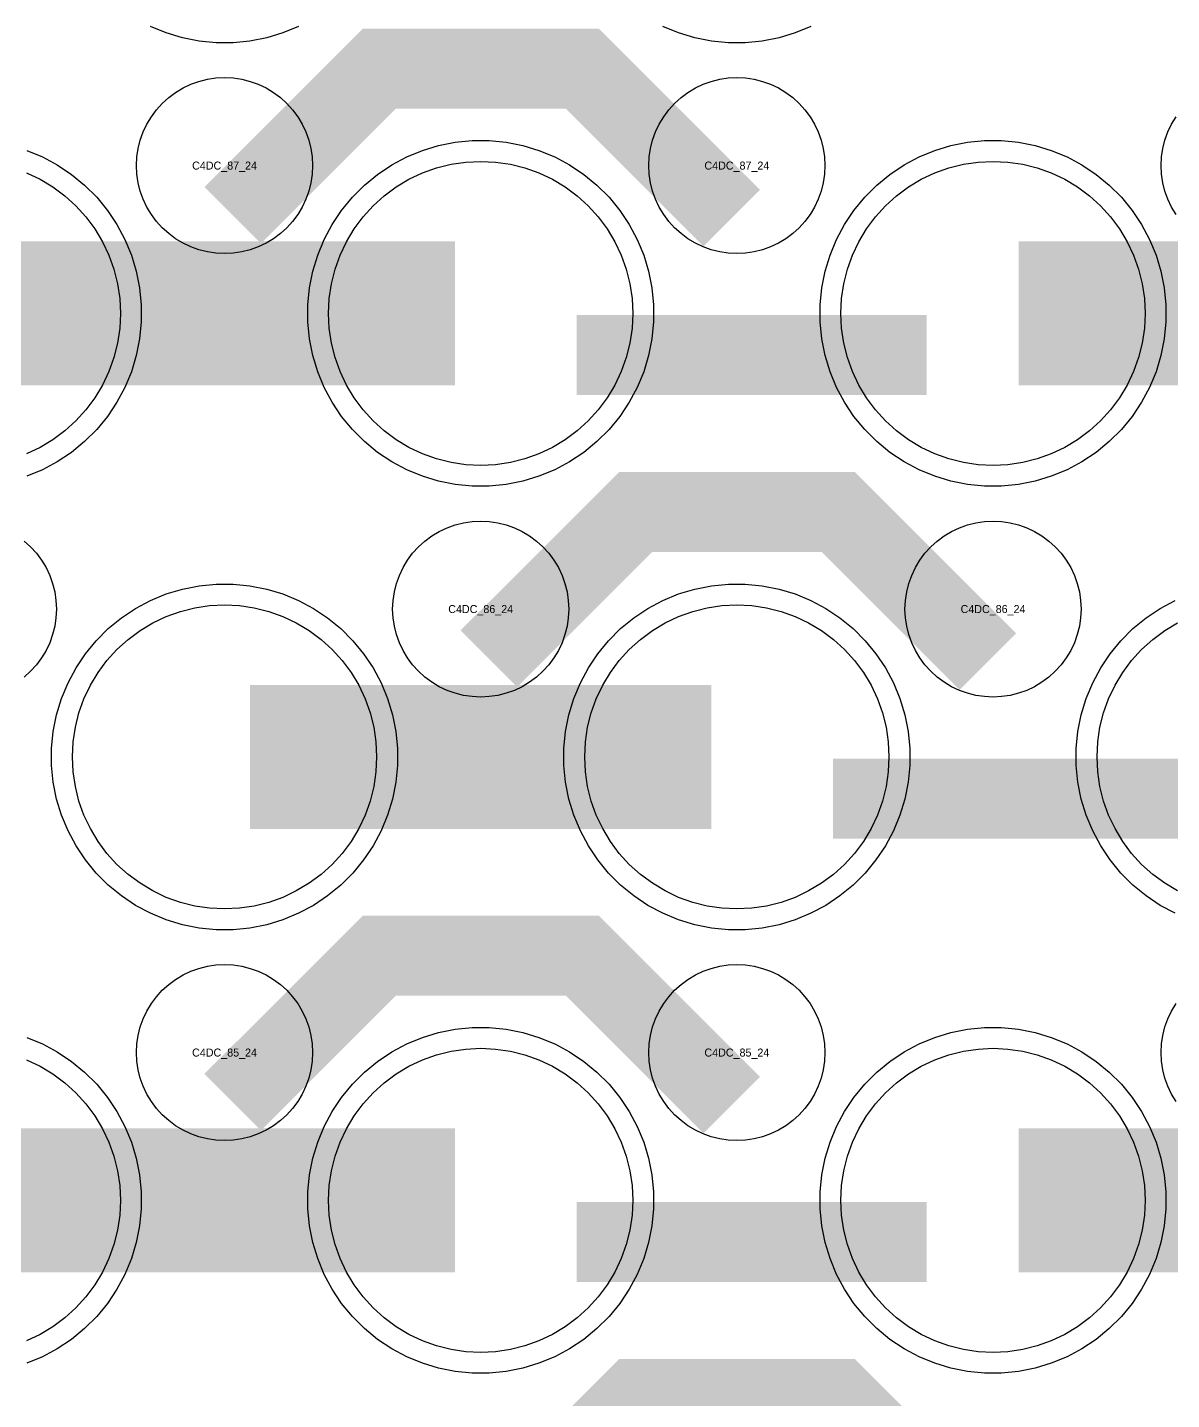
# Model space of a CAD drawing. Extents: x -11880 to 11880, y -14992 to 14992.
# Drawn here: x -4381.5 to -4024.2, y -3123.9 to -2695.1 of the extents above; entities that cross this region are included whole.
import ezdxf
from ezdxf.enums import TextEntityAlignment as Align

# ---------------------------------------------------------------- set-up
doc = ezdxf.new("R2010")
doc.units = 0
doc.header["$MEASUREMENT"] = 0
for name, color, linetype in [('GDS_775_DT_237', 138, 'CONTINUOUS'), ('RDL1_FS', 34, 'CONTINUOUS'), ('RDL_BS', 160, 'CONTINUOUS')]:
    doc.layers.add(name, color=color, linetype=linetype)

msp = doc.modelspace()

# ---------------------------------------------------------------- linework, layer by layer
at = {"layer": 'RDL1_FS', "color": 11, "true_color": 0xf27172}
for points in [[(-4240, -2831.999), (-4244.657, -2831.77), (-4249.268, -2831.086), (-4253.791, -2829.954), (-4258.181, -2828.382), (-4262.395, -2826.39), (-4266.395, -2823.992), (-4270.14, -2821.214), (-4273.594, -2818.084), (-4276.724, -2814.63), (-4279.502, -2810.885), (-4281.9, -2806.885), (-4283.892, -2802.671), (-4285.464, -2798.281), (-4286.596, -2793.758), (-4287.28, -2789.147), (-4287.509, -2784.49), (-4287.28, -2779.833), (-4286.596, -2775.222), (-4285.464, -2770.699), (-4283.892, -2766.309), (-4281.9, -2762.095), (-4279.502, -2758.095), (-4276.724, -2754.35), (-4273.594, -2750.896), (-4270.14, -2747.766), (-4266.395, -2744.988), (-4262.395, -2742.59), (-4258.181, -2740.598), (-4253.791, -2739.026), (-4249.268, -2737.894), (-4244.657, -2737.21), (-4240, -2736.981), (-4235.343, -2737.21), (-4230.732, -2737.894), (-4226.209, -2739.026), (-4221.819, -2740.598), (-4217.605, -2742.59), (-4213.605, -2744.988), (-4209.86, -2747.766), (-4206.406, -2750.896), (-4203.276, -2754.35), (-4200.498, -2758.095), (-4198.1, -2762.095), (-4196.108, -2766.309), (-4194.536, -2770.699), (-4193.404, -2775.222), (-4192.72, -2779.833), (-4192.491, -2784.49), (-4192.72, -2789.147), (-4193.404, -2793.758), (-4194.536, -2798.281), (-4196.108, -2802.671), (-4198.1, -2806.885), (-4200.498, -2810.885), (-4203.276, -2814.63), (-4206.406, -2818.084), (-4209.86, -2821.214), (-4213.605, -2823.992), (-4217.605, -2826.39), (-4221.819, -2828.382), (-4226.209, -2829.954), (-4230.732, -2831.086), (-4235.343, -2831.77)], [(-4080, -2831.999), (-4084.657, -2831.77), (-4089.268, -2831.086), (-4093.791, -2829.954), (-4098.181, -2828.382), (-4102.395, -2826.39), (-4106.395, -2823.992), (-4110.14, -2821.214), (-4113.594, -2818.084), (-4116.724, -2814.63), (-4119.502, -2810.885), (-4121.9, -2806.885), (-4123.892, -2802.671), (-4125.464, -2798.281), (-4126.596, -2793.758), (-4127.28, -2789.147), (-4127.509, -2784.49), (-4127.28, -2779.833), (-4126.596, -2775.222), (-4125.464, -2770.699), (-4123.892, -2766.309), (-4121.9, -2762.095), (-4119.502, -2758.095), (-4116.724, -2754.35), (-4113.594, -2750.896), (-4110.14, -2747.766), (-4106.395, -2744.988), (-4102.395, -2742.59), (-4098.181, -2740.598), (-4093.791, -2739.026), (-4089.268, -2737.894), (-4084.657, -2737.21), (-4080, -2736.981), (-4075.343, -2737.21), (-4070.732, -2737.894), (-4066.209, -2739.026), (-4061.819, -2740.598), (-4057.605, -2742.59), (-4053.605, -2744.988), (-4049.86, -2747.766), (-4046.406, -2750.896), (-4043.276, -2754.35), (-4040.498, -2758.095), (-4038.1, -2762.095), (-4036.108, -2766.309), (-4034.536, -2770.699), (-4033.404, -2775.222), (-4032.72, -2779.833), (-4032.491, -2784.49), (-4032.72, -2789.147), (-4033.404, -2793.758), (-4034.536, -2798.281), (-4036.108, -2802.671), (-4038.1, -2806.885), (-4040.498, -2810.885), (-4043.276, -2814.63), (-4046.406, -2818.084), (-4049.86, -2821.214), (-4053.605, -2823.992), (-4057.605, -2826.39), (-4061.819, -2828.382), (-4066.209, -2829.954), (-4070.732, -2831.086), (-4075.343, -2831.77)]]:
    msp.add_lwpolyline(points, close=True, dxfattribs=at)
msp.add_lwpolyline([(-4381.819, -2740.598), (-4377.605, -2742.59), (-4373.605, -2744.988), (-4369.86, -2747.766), (-4366.406, -2750.896), (-4363.276, -2754.35), (-4360.498, -2758.095), (-4358.1, -2762.095), (-4356.108, -2766.309), (-4354.536, -2770.699), (-4353.404, -2775.222), (-4352.72, -2779.833), (-4352.491, -2784.49), (-4352.72, -2789.147), (-4353.404, -2793.758), (-4354.536, -2798.281), (-4356.108, -2802.671), (-4358.1, -2806.885), (-4360.498, -2810.885), (-4363.276, -2814.63), (-4366.406, -2818.084), (-4369.86, -2821.214), (-4373.605, -2823.992), (-4377.605, -2826.39), (-4381.819, -2828.382)], dxfattribs=at)
for points in [[(-4391.998, -2784.49, 45, 45, 0), (-4319.998, -2784.49, 45, 45, 0)], [(-4319.998, -2784.49, 45, 45, 0), (-4247.998, -2784.49, 45, 45, 0)], [(-4071.998, -2784.49, 45, 45, 0), (-3999.998, -2784.49, 45, 45, 0)]]:
    msp.add_lwpolyline(points, format="xyseb", dxfattribs=at)
at = {"layer": 'RDL1_FS'}
for points in [[(-4320, -2970.564), (-4324.657, -2970.335), (-4329.268, -2969.651), (-4333.791, -2968.519), (-4338.181, -2966.947), (-4342.395, -2964.955), (-4346.395, -2962.557), (-4350.14, -2959.779), (-4353.594, -2956.649), (-4356.724, -2953.195), (-4359.502, -2949.45), (-4361.9, -2945.45), (-4363.892, -2941.236), (-4365.464, -2936.846), (-4366.596, -2932.323), (-4367.28, -2927.712), (-4367.509, -2923.055), (-4367.28, -2918.398), (-4366.596, -2913.787), (-4365.464, -2909.264), (-4363.892, -2904.874), (-4361.9, -2900.66), (-4359.502, -2896.66), (-4356.724, -2892.915), (-4353.594, -2889.461), (-4350.14, -2886.331), (-4346.395, -2883.553), (-4342.395, -2881.155), (-4338.181, -2879.163), (-4333.791, -2877.591), (-4329.268, -2876.459), (-4324.657, -2875.775), (-4320, -2875.546), (-4315.343, -2875.775), (-4310.732, -2876.459), (-4306.209, -2877.591), (-4301.819, -2879.163), (-4297.605, -2881.155), (-4293.605, -2883.553), (-4289.86, -2886.331), (-4286.406, -2889.461), (-4283.276, -2892.915), (-4280.498, -2896.66), (-4278.1, -2900.66), (-4276.108, -2904.874), (-4274.536, -2909.264), (-4273.404, -2913.787), (-4272.72, -2918.398), (-4272.491, -2923.055), (-4272.72, -2927.712), (-4273.404, -2932.323), (-4274.536, -2936.846), (-4276.108, -2941.236), (-4278.1, -2945.45), (-4280.498, -2949.45), (-4283.276, -2953.195), (-4286.406, -2956.649), (-4289.86, -2959.779), (-4293.605, -2962.557), (-4297.605, -2964.955), (-4301.819, -2966.947), (-4306.209, -2968.519), (-4310.732, -2969.651), (-4315.343, -2970.335)], [(-4160, -2970.564), (-4164.657, -2970.335), (-4169.268, -2969.651), (-4173.791, -2968.519), (-4178.181, -2966.947), (-4182.395, -2964.955), (-4186.395, -2962.557), (-4190.14, -2959.779), (-4193.594, -2956.649), (-4196.724, -2953.195), (-4199.502, -2949.45), (-4201.9, -2945.45), (-4203.892, -2941.236), (-4205.464, -2936.846), (-4206.596, -2932.323), (-4207.28, -2927.712), (-4207.509, -2923.055), (-4207.28, -2918.398), (-4206.596, -2913.787), (-4205.464, -2909.264), (-4203.892, -2904.874), (-4201.9, -2900.66), (-4199.502, -2896.66), (-4196.724, -2892.915), (-4193.594, -2889.461), (-4190.14, -2886.331), (-4186.395, -2883.553), (-4182.395, -2881.155), (-4178.181, -2879.163), (-4173.791, -2877.591), (-4169.268, -2876.459), (-4164.657, -2875.775), (-4160, -2875.546), (-4155.343, -2875.775), (-4150.732, -2876.459), (-4146.209, -2877.591), (-4141.819, -2879.163), (-4137.605, -2881.155), (-4133.605, -2883.553), (-4129.86, -2886.331), (-4126.406, -2889.461), (-4123.276, -2892.915), (-4120.498, -2896.66), (-4118.1, -2900.66), (-4116.108, -2904.874), (-4114.536, -2909.264), (-4113.404, -2913.787), (-4112.72, -2918.398), (-4112.491, -2923.055), (-4112.72, -2927.712), (-4113.404, -2932.323), (-4114.536, -2936.846), (-4116.108, -2941.236), (-4118.1, -2945.45), (-4120.498, -2949.45), (-4123.276, -2953.195), (-4126.406, -2956.649), (-4129.86, -2959.779), (-4133.605, -2962.557), (-4137.605, -2964.955), (-4141.819, -2966.947), (-4146.209, -2968.519), (-4150.732, -2969.651), (-4155.343, -2970.335)], [(-4240, -3109.129), (-4244.657, -3108.9), (-4249.268, -3108.216), (-4253.791, -3107.084), (-4258.181, -3105.512), (-4262.395, -3103.52), (-4266.395, -3101.122), (-4270.14, -3098.344), (-4273.594, -3095.214), (-4276.724, -3091.76), (-4279.502, -3088.015), (-4281.9, -3084.015), (-4283.892, -3079.801), (-4285.464, -3075.411), (-4286.596, -3070.888), (-4287.28, -3066.277), (-4287.509, -3061.62), (-4287.28, -3056.963), (-4286.596, -3052.352), (-4285.464, -3047.829), (-4283.892, -3043.439), (-4281.9, -3039.225), (-4279.502, -3035.225), (-4276.724, -3031.48), (-4273.594, -3028.026), (-4270.14, -3024.896), (-4266.395, -3022.118), (-4262.395, -3019.72), (-4258.181, -3017.728), (-4253.791, -3016.156), (-4249.268, -3015.024), (-4244.657, -3014.34), (-4240, -3014.111), (-4235.343, -3014.34), (-4230.732, -3015.024), (-4226.209, -3016.156), (-4221.819, -3017.728), (-4217.605, -3019.72), (-4213.605, -3022.118), (-4209.86, -3024.896), (-4206.406, -3028.026), (-4203.276, -3031.48), (-4200.498, -3035.225), (-4198.1, -3039.225), (-4196.108, -3043.439), (-4194.536, -3047.829), (-4193.404, -3052.352), (-4192.72, -3056.963), (-4192.491, -3061.62), (-4192.72, -3066.277), (-4193.404, -3070.888), (-4194.536, -3075.411), (-4196.108, -3079.801), (-4198.1, -3084.015), (-4200.498, -3088.015), (-4203.276, -3091.76), (-4206.406, -3095.214), (-4209.86, -3098.344), (-4213.605, -3101.122), (-4217.605, -3103.52), (-4221.819, -3105.512), (-4226.209, -3107.084), (-4230.732, -3108.216), (-4235.343, -3108.9)], [(-4080, -3109.129), (-4084.657, -3108.9), (-4089.268, -3108.216), (-4093.791, -3107.084), (-4098.181, -3105.512), (-4102.395, -3103.52), (-4106.395, -3101.122), (-4110.14, -3098.344), (-4113.594, -3095.214), (-4116.724, -3091.76), (-4119.502, -3088.015), (-4121.9, -3084.015), (-4123.892, -3079.801), (-4125.464, -3075.411), (-4126.596, -3070.888), (-4127.28, -3066.277), (-4127.509, -3061.62), (-4127.28, -3056.963), (-4126.596, -3052.352), (-4125.464, -3047.829), (-4123.892, -3043.439), (-4121.9, -3039.225), (-4119.502, -3035.225), (-4116.724, -3031.48), (-4113.594, -3028.026), (-4110.14, -3024.896), (-4106.395, -3022.118), (-4102.395, -3019.72), (-4098.181, -3017.728), (-4093.791, -3016.156), (-4089.268, -3015.024), (-4084.657, -3014.34), (-4080, -3014.111), (-4075.343, -3014.34), (-4070.732, -3015.024), (-4066.209, -3016.156), (-4061.819, -3017.728), (-4057.605, -3019.72), (-4053.605, -3022.118), (-4049.86, -3024.896), (-4046.406, -3028.026), (-4043.276, -3031.48), (-4040.498, -3035.225), (-4038.1, -3039.225), (-4036.108, -3043.439), (-4034.536, -3047.829), (-4033.404, -3052.352), (-4032.72, -3056.963), (-4032.491, -3061.62), (-4032.72, -3066.277), (-4033.404, -3070.888), (-4034.536, -3075.411), (-4036.108, -3079.801), (-4038.1, -3084.015), (-4040.498, -3088.015), (-4043.276, -3091.76), (-4046.406, -3095.214), (-4049.86, -3098.344), (-4053.605, -3101.122), (-4057.605, -3103.52), (-4061.819, -3105.512), (-4066.209, -3107.084), (-4070.732, -3108.216), (-4075.343, -3108.9)]]:
    msp.add_lwpolyline(points, close=True, dxfattribs=at)
for points in [[(-4022.395, -2964.955), (-4026.395, -2962.557), (-4030.14, -2959.779), (-4033.594, -2956.649), (-4036.724, -2953.195), (-4039.502, -2949.45), (-4041.9, -2945.45), (-4043.892, -2941.236), (-4045.464, -2936.846), (-4046.596, -2932.323), (-4047.28, -2927.712), (-4047.509, -2923.055), (-4047.28, -2918.398), (-4046.596, -2913.787), (-4045.464, -2909.264), (-4043.892, -2904.874), (-4041.9, -2900.66), (-4039.502, -2896.66), (-4036.724, -2892.915), (-4033.594, -2889.461), (-4030.14, -2886.331), (-4026.395, -2883.553), (-4022.395, -2881.155)], [(-4381.819, -3017.728), (-4377.605, -3019.72), (-4373.605, -3022.118), (-4369.86, -3024.896), (-4366.406, -3028.026), (-4363.276, -3031.48), (-4360.498, -3035.225), (-4358.1, -3039.225), (-4356.108, -3043.439), (-4354.536, -3047.829), (-4353.404, -3052.352), (-4352.72, -3056.963), (-4352.491, -3061.62), (-4352.72, -3066.277), (-4353.404, -3070.888), (-4354.536, -3075.411), (-4356.108, -3079.801), (-4358.1, -3084.015), (-4360.498, -3088.015), (-4363.276, -3091.76), (-4366.406, -3095.214), (-4369.86, -3098.344), (-4373.605, -3101.122), (-4377.605, -3103.52), (-4381.819, -3105.512)]]:
    msp.add_lwpolyline(points, dxfattribs=at)
for points in [[(-4311.998, -2923.055, 45, 45, 0), (-4239.998, -2923.055, 45, 45, 0)], [(-4239.998, -2923.055, 45, 45, 0), (-4167.998, -2923.055, 45, 45, 0)], [(-4391.998, -3061.62, 45, 45, 0), (-4319.998, -3061.62, 45, 45, 0)], [(-4319.998, -3061.62, 45, 45, 0), (-4247.998, -3061.62, 45, 45, 0)], [(-4071.998, -3061.62, 45, 45, 0), (-3999.998, -3061.62, 45, 45, 0)]]:
    msp.add_lwpolyline(points, format="xyseb", dxfattribs=at)
at = {"layer": 'RDL_BS'}
for points in [[(-4296.885, -2694.8), (-4301.795, -2696.831), (-4306.835, -2698.362), (-4312.062, -2699.408), (-4317.356, -2699.925), (-4322.644, -2699.925), (-4327.938, -2699.408), (-4333.165, -2698.362), (-4338.205, -2696.831), (-4343.115, -2694.8)], [(-4136.885, -2694.8), (-4141.795, -2696.831), (-4146.835, -2698.362), (-4152.062, -2699.408), (-4157.356, -2699.925), (-4162.644, -2699.925), (-4167.938, -2699.408), (-4173.165, -2698.362), (-4178.205, -2696.831), (-4183.115, -2694.8)], [(-4022.857, -2753.582), (-4024.25, -2751.258), (-4025.402, -2748.821), (-4026.309, -2746.286), (-4026.966, -2743.667), (-4027.362, -2740.995), (-4027.494, -2738.302), (-4027.362, -2735.609), (-4026.966, -2732.937), (-4026.309, -2730.318), (-4025.402, -2727.783), (-4024.25, -2725.346), (-4022.857, -2723.022)], [(-4382.557, -2855.613), (-4380.558, -2857.425), (-4378.746, -2859.424), (-4377.143, -2861.587), (-4375.75, -2863.911), (-4374.598, -2866.348), (-4373.691, -2868.883), (-4373.034, -2871.502), (-4372.638, -2874.174), (-4372.506, -2876.867), (-4372.638, -2879.56), (-4373.034, -2882.232), (-4373.691, -2884.851), (-4374.598, -2887.386), (-4375.75, -2889.823), (-4377.143, -2892.147), (-4378.746, -2894.31), (-4380.558, -2896.309), (-4382.557, -2898.121)], [(-4023.115, -2971.93), (-4027.777, -2969.438), (-4032.191, -2966.491), (-4036.292, -2963.129), (-4040.074, -2959.347), (-4043.436, -2955.246), (-4046.383, -2950.832), (-4048.875, -2946.17), (-4050.906, -2941.26), (-4052.437, -2936.22), (-4053.483, -2930.993), (-4054, -2925.699), (-4054, -2920.411), (-4053.483, -2915.117), (-4052.437, -2909.89), (-4050.906, -2904.85), (-4048.875, -2899.94), (-4046.383, -2895.278), (-4043.436, -2890.864), (-4040.074, -2886.763), (-4036.292, -2882.981), (-4032.191, -2879.619), (-4027.777, -2876.672), (-4023.115, -2874.18)], [(-4022.857, -3030.712), (-4024.25, -3028.388), (-4025.402, -3025.951), (-4026.309, -3023.416), (-4026.966, -3020.797), (-4027.362, -3018.125), (-4027.494, -3015.432), (-4027.362, -3012.739), (-4026.966, -3010.067), (-4026.309, -3007.448), (-4025.402, -3004.913), (-4024.25, -3002.476), (-4022.857, -3000.152)], [(-4381.795, -3010.714), (-4376.885, -3012.745), (-4372.223, -3015.237), (-4367.809, -3018.184), (-4363.708, -3021.546), (-4359.926, -3025.328), (-4356.564, -3029.429), (-4353.617, -3033.843), (-4351.125, -3038.505), (-4349.094, -3043.415), (-4347.563, -3048.455), (-4346.517, -3053.682), (-4346, -3058.976), (-4346, -3064.264), (-4346.517, -3069.558), (-4347.563, -3074.785), (-4349.094, -3079.825), (-4351.125, -3084.735), (-4353.617, -3089.397), (-4356.564, -3093.811), (-4359.926, -3097.912), (-4363.708, -3101.694), (-4367.809, -3105.056), (-4372.223, -3108.003), (-4376.885, -3110.495), (-4381.795, -3112.526)]]:
    msp.add_lwpolyline(points, dxfattribs=at)
for points in [[(-4317.438, -2753.804, 25, 25, 0), (-4271.623, -2707.989, 25, 25, 0), (-4238.07, -2707.989, 25, 25, 0)], [(-4161.599, -2754.703, 25, 25, 0), (-4208.313, -2707.989, 25, 25, 0), (-4238.071, -2707.989, 25, 25, 0)], [(-4237.438, -2892.369, 25, 25, 0), (-4191.623, -2846.554, 25, 25, 0), (-4158.07, -2846.554, 25, 25, 0)], [(-4081.599, -2893.268, 25, 25, 0), (-4128.313, -2846.554, 25, 25, 0), (-4158.071, -2846.554, 25, 25, 0)], [(-4129.984, -2936.068, 25, 25, 0), (-4020.719, -2936.068, 25, 25, 0)], [(-4317.438, -3030.934, 25, 25, 0), (-4271.623, -2985.119, 25, 25, 0), (-4238.07, -2985.119, 25, 25, 0)], [(-4161.599, -3031.833, 25, 25, 0), (-4208.313, -2985.119, 25, 25, 0), (-4238.071, -2985.119, 25, 25, 0)], [(-4209.984, -3074.633, 25, 25, 0), (-4100.719, -3074.633, 25, 25, 0)], [(-4237.438, -3169.499, 25, 25, 0), (-4191.623, -3123.684, 25, 25, 0), (-4158.07, -3123.684, 25, 25, 0)], [(-4081.599, -3170.398, 25, 25, 0), (-4128.313, -3123.684, 25, 25, 0), (-4158.071, -3123.684, 25, 25, 0)]]:
    msp.add_lwpolyline(points, format="xyseb", dxfattribs=at)
for points in [[(-4320, -2765.796), (-4322.693, -2765.664), (-4325.365, -2765.268), (-4327.984, -2764.611), (-4330.519, -2763.704), (-4332.956, -2762.552), (-4335.28, -2761.159), (-4337.443, -2759.556), (-4339.442, -2757.744), (-4341.254, -2755.745), (-4342.857, -2753.582), (-4344.25, -2751.258), (-4345.402, -2748.821), (-4346.309, -2746.286), (-4346.966, -2743.667), (-4347.362, -2740.995), (-4347.494, -2738.302), (-4347.362, -2735.609), (-4346.966, -2732.937), (-4346.309, -2730.318), (-4345.402, -2727.783), (-4344.25, -2725.346), (-4342.857, -2723.022), (-4341.254, -2720.859), (-4339.442, -2718.86), (-4337.443, -2717.048), (-4335.28, -2715.445), (-4332.956, -2714.052), (-4330.519, -2712.9), (-4327.984, -2711.993), (-4325.365, -2711.336), (-4322.693, -2710.94), (-4320, -2710.808), (-4317.307, -2710.94), (-4314.635, -2711.336), (-4312.016, -2711.993), (-4309.481, -2712.9), (-4307.044, -2714.052), (-4304.72, -2715.445), (-4302.557, -2717.048), (-4300.558, -2718.86), (-4298.746, -2720.859), (-4297.143, -2723.022), (-4295.75, -2725.346), (-4294.598, -2727.783), (-4293.691, -2730.318), (-4293.034, -2732.937), (-4292.638, -2735.609), (-4292.506, -2738.302), (-4292.638, -2740.995), (-4293.034, -2743.667), (-4293.691, -2746.286), (-4294.598, -2748.821), (-4295.75, -2751.258), (-4297.143, -2753.582), (-4298.746, -2755.745), (-4300.558, -2757.744), (-4302.557, -2759.556), (-4304.72, -2761.159), (-4307.044, -2762.552), (-4309.481, -2763.704), (-4312.016, -2764.611), (-4314.635, -2765.268), (-4317.307, -2765.664)], [(-4160, -2765.796), (-4162.693, -2765.664), (-4165.365, -2765.268), (-4167.984, -2764.611), (-4170.519, -2763.704), (-4172.956, -2762.552), (-4175.28, -2761.159), (-4177.443, -2759.556), (-4179.442, -2757.744), (-4181.254, -2755.745), (-4182.857, -2753.582), (-4184.25, -2751.258), (-4185.402, -2748.821), (-4186.309, -2746.286), (-4186.966, -2743.667), (-4187.362, -2740.995), (-4187.494, -2738.302), (-4187.362, -2735.609), (-4186.966, -2732.937), (-4186.309, -2730.318), (-4185.402, -2727.783), (-4184.25, -2725.346), (-4182.857, -2723.022), (-4181.254, -2720.859), (-4179.442, -2718.86), (-4177.443, -2717.048), (-4175.28, -2715.445), (-4172.956, -2714.052), (-4170.519, -2712.9), (-4167.984, -2711.993), (-4165.365, -2711.336), (-4162.693, -2710.94), (-4160, -2710.808), (-4157.307, -2710.94), (-4154.635, -2711.336), (-4152.016, -2711.993), (-4149.481, -2712.9), (-4147.044, -2714.052), (-4144.72, -2715.445), (-4142.557, -2717.048), (-4140.558, -2718.86), (-4138.746, -2720.859), (-4137.143, -2723.022), (-4135.75, -2725.346), (-4134.598, -2727.783), (-4133.691, -2730.318), (-4133.034, -2732.937), (-4132.638, -2735.609), (-4132.506, -2738.302), (-4132.638, -2740.995), (-4133.034, -2743.667), (-4133.691, -2746.286), (-4134.598, -2748.821), (-4135.75, -2751.258), (-4137.143, -2753.582), (-4138.746, -2755.745), (-4140.558, -2757.744), (-4142.557, -2759.556), (-4144.72, -2761.159), (-4147.044, -2762.552), (-4149.481, -2763.704), (-4152.016, -2764.611), (-4154.635, -2765.268), (-4157.307, -2765.664)], [(-4240, -2904.361), (-4242.693, -2904.229), (-4245.365, -2903.833), (-4247.984, -2903.176), (-4250.519, -2902.269), (-4252.956, -2901.117), (-4255.28, -2899.724), (-4257.443, -2898.121), (-4259.442, -2896.309), (-4261.254, -2894.31), (-4262.857, -2892.147), (-4264.25, -2889.823), (-4265.402, -2887.386), (-4266.309, -2884.851), (-4266.966, -2882.232), (-4267.362, -2879.56), (-4267.494, -2876.867), (-4267.362, -2874.174), (-4266.966, -2871.502), (-4266.309, -2868.883), (-4265.402, -2866.348), (-4264.25, -2863.911), (-4262.857, -2861.587), (-4261.254, -2859.424), (-4259.442, -2857.425), (-4257.443, -2855.613), (-4255.28, -2854.01), (-4252.956, -2852.617), (-4250.519, -2851.465), (-4247.984, -2850.558), (-4245.365, -2849.901), (-4242.693, -2849.505), (-4240, -2849.373), (-4237.307, -2849.505), (-4234.635, -2849.901), (-4232.016, -2850.558), (-4229.481, -2851.465), (-4227.044, -2852.617), (-4224.72, -2854.01), (-4222.557, -2855.613), (-4220.558, -2857.425), (-4218.746, -2859.424), (-4217.143, -2861.587), (-4215.75, -2863.911), (-4214.598, -2866.348), (-4213.691, -2868.883), (-4213.034, -2871.502), (-4212.638, -2874.174), (-4212.506, -2876.867), (-4212.638, -2879.56), (-4213.034, -2882.232), (-4213.691, -2884.851), (-4214.598, -2887.386), (-4215.75, -2889.823), (-4217.143, -2892.147), (-4218.746, -2894.31), (-4220.558, -2896.309), (-4222.557, -2898.121), (-4224.72, -2899.724), (-4227.044, -2901.117), (-4229.481, -2902.269), (-4232.016, -2903.176), (-4234.635, -2903.833), (-4237.307, -2904.229)], [(-4080, -2904.361), (-4082.693, -2904.229), (-4085.365, -2903.833), (-4087.984, -2903.176), (-4090.519, -2902.269), (-4092.956, -2901.117), (-4095.28, -2899.724), (-4097.443, -2898.121), (-4099.442, -2896.309), (-4101.254, -2894.31), (-4102.857, -2892.147), (-4104.25, -2889.823), (-4105.402, -2887.386), (-4106.309, -2884.851), (-4106.966, -2882.232), (-4107.362, -2879.56), (-4107.494, -2876.867), (-4107.362, -2874.174), (-4106.966, -2871.502), (-4106.309, -2868.883), (-4105.402, -2866.348), (-4104.25, -2863.911), (-4102.857, -2861.587), (-4101.254, -2859.424), (-4099.442, -2857.425), (-4097.443, -2855.613), (-4095.28, -2854.01), (-4092.956, -2852.617), (-4090.519, -2851.465), (-4087.984, -2850.558), (-4085.365, -2849.901), (-4082.693, -2849.505), (-4080, -2849.373), (-4077.307, -2849.505), (-4074.635, -2849.901), (-4072.016, -2850.558), (-4069.481, -2851.465), (-4067.044, -2852.617), (-4064.72, -2854.01), (-4062.557, -2855.613), (-4060.558, -2857.425), (-4058.746, -2859.424), (-4057.143, -2861.587), (-4055.75, -2863.911), (-4054.598, -2866.348), (-4053.691, -2868.883), (-4053.034, -2871.502), (-4052.638, -2874.174), (-4052.506, -2876.867), (-4052.638, -2879.56), (-4053.034, -2882.232), (-4053.691, -2884.851), (-4054.598, -2887.386), (-4055.75, -2889.823), (-4057.143, -2892.147), (-4058.746, -2894.31), (-4060.558, -2896.309), (-4062.557, -2898.121), (-4064.72, -2899.724), (-4067.044, -2901.117), (-4069.481, -2902.269), (-4072.016, -2903.176), (-4074.635, -2903.833), (-4077.307, -2904.229)], [(-4322.644, -2977.055), (-4327.938, -2976.538), (-4333.165, -2975.492), (-4338.205, -2973.961), (-4343.115, -2971.93), (-4347.777, -2969.438), (-4352.191, -2966.491), (-4356.292, -2963.129), (-4360.074, -2959.347), (-4363.436, -2955.246), (-4366.383, -2950.832), (-4368.875, -2946.17), (-4370.906, -2941.26), (-4372.437, -2936.22), (-4373.483, -2930.993), (-4374, -2925.699), (-4374, -2920.411), (-4373.483, -2915.117), (-4372.437, -2909.89), (-4370.906, -2904.85), (-4368.875, -2899.94), (-4366.383, -2895.278), (-4363.436, -2890.864), (-4360.074, -2886.763), (-4356.292, -2882.981), (-4352.191, -2879.619), (-4347.777, -2876.672), (-4343.115, -2874.18), (-4338.205, -2872.149), (-4333.165, -2870.618), (-4327.938, -2869.572), (-4322.644, -2869.055), (-4317.356, -2869.055), (-4312.062, -2869.572), (-4306.835, -2870.618), (-4301.795, -2872.149), (-4296.885, -2874.18), (-4292.223, -2876.672), (-4287.809, -2879.619), (-4283.708, -2882.981), (-4279.926, -2886.763), (-4276.564, -2890.864), (-4273.617, -2895.278), (-4271.125, -2899.94), (-4269.094, -2904.85), (-4267.563, -2909.89), (-4266.517, -2915.117), (-4266, -2920.411), (-4266, -2925.699), (-4266.517, -2930.993), (-4267.563, -2936.22), (-4269.094, -2941.26), (-4271.125, -2946.17), (-4273.617, -2950.832), (-4276.564, -2955.246), (-4279.926, -2959.347), (-4283.708, -2963.129), (-4287.809, -2966.491), (-4292.223, -2969.438), (-4296.885, -2971.93), (-4301.795, -2973.961), (-4306.835, -2975.492), (-4312.062, -2976.538), (-4317.356, -2977.055)], [(-4162.644, -2977.055), (-4167.938, -2976.538), (-4173.165, -2975.492), (-4178.205, -2973.961), (-4183.115, -2971.93), (-4187.777, -2969.438), (-4192.191, -2966.491), (-4196.292, -2963.129), (-4200.074, -2959.347), (-4203.436, -2955.246), (-4206.383, -2950.832), (-4208.875, -2946.17), (-4210.906, -2941.26), (-4212.437, -2936.22), (-4213.483, -2930.993), (-4214, -2925.699), (-4214, -2920.411), (-4213.483, -2915.117), (-4212.437, -2909.89), (-4210.906, -2904.85), (-4208.875, -2899.94), (-4206.383, -2895.278), (-4203.436, -2890.864), (-4200.074, -2886.763), (-4196.292, -2882.981), (-4192.191, -2879.619), (-4187.777, -2876.672), (-4183.115, -2874.18), (-4178.205, -2872.149), (-4173.165, -2870.618), (-4167.938, -2869.572), (-4162.644, -2869.055), (-4157.356, -2869.055), (-4152.062, -2869.572), (-4146.835, -2870.618), (-4141.795, -2872.149), (-4136.885, -2874.18), (-4132.223, -2876.672), (-4127.809, -2879.619), (-4123.708, -2882.981), (-4119.926, -2886.763), (-4116.564, -2890.864), (-4113.617, -2895.278), (-4111.125, -2899.94), (-4109.094, -2904.85), (-4107.563, -2909.89), (-4106.517, -2915.117), (-4106, -2920.411), (-4106, -2925.699), (-4106.517, -2930.993), (-4107.563, -2936.22), (-4109.094, -2941.26), (-4111.125, -2946.17), (-4113.617, -2950.832), (-4116.564, -2955.246), (-4119.926, -2959.347), (-4123.708, -2963.129), (-4127.809, -2966.491), (-4132.223, -2969.438), (-4136.885, -2971.93), (-4141.795, -2973.961), (-4146.835, -2975.492), (-4152.062, -2976.538), (-4157.356, -2977.055)], [(-4320, -3042.926), (-4322.693, -3042.794), (-4325.365, -3042.398), (-4327.984, -3041.741), (-4330.519, -3040.834), (-4332.956, -3039.682), (-4335.28, -3038.289), (-4337.443, -3036.686), (-4339.442, -3034.874), (-4341.254, -3032.875), (-4342.857, -3030.712), (-4344.25, -3028.388), (-4345.402, -3025.951), (-4346.309, -3023.416), (-4346.966, -3020.797), (-4347.362, -3018.125), (-4347.494, -3015.432), (-4347.362, -3012.739), (-4346.966, -3010.067), (-4346.309, -3007.448), (-4345.402, -3004.913), (-4344.25, -3002.476), (-4342.857, -3000.152), (-4341.254, -2997.989), (-4339.442, -2995.99), (-4337.443, -2994.178), (-4335.28, -2992.575), (-4332.956, -2991.182), (-4330.519, -2990.03), (-4327.984, -2989.123), (-4325.365, -2988.466), (-4322.693, -2988.07), (-4320, -2987.938), (-4317.307, -2988.07), (-4314.635, -2988.466), (-4312.016, -2989.123), (-4309.481, -2990.03), (-4307.044, -2991.182), (-4304.72, -2992.575), (-4302.557, -2994.178), (-4300.558, -2995.99), (-4298.746, -2997.989), (-4297.143, -3000.152), (-4295.75, -3002.476), (-4294.598, -3004.913), (-4293.691, -3007.448), (-4293.034, -3010.067), (-4292.638, -3012.739), (-4292.506, -3015.432), (-4292.638, -3018.125), (-4293.034, -3020.797), (-4293.691, -3023.416), (-4294.598, -3025.951), (-4295.75, -3028.388), (-4297.143, -3030.712), (-4298.746, -3032.875), (-4300.558, -3034.874), (-4302.557, -3036.686), (-4304.72, -3038.289), (-4307.044, -3039.682), (-4309.481, -3040.834), (-4312.016, -3041.741), (-4314.635, -3042.398), (-4317.307, -3042.794)], [(-4160, -3042.926), (-4162.693, -3042.794), (-4165.365, -3042.398), (-4167.984, -3041.741), (-4170.519, -3040.834), (-4172.956, -3039.682), (-4175.28, -3038.289), (-4177.443, -3036.686), (-4179.442, -3034.874), (-4181.254, -3032.875), (-4182.857, -3030.712), (-4184.25, -3028.388), (-4185.402, -3025.951), (-4186.309, -3023.416), (-4186.966, -3020.797), (-4187.362, -3018.125), (-4187.494, -3015.432), (-4187.362, -3012.739), (-4186.966, -3010.067), (-4186.309, -3007.448), (-4185.402, -3004.913), (-4184.25, -3002.476), (-4182.857, -3000.152), (-4181.254, -2997.989), (-4179.442, -2995.99), (-4177.443, -2994.178), (-4175.28, -2992.575), (-4172.956, -2991.182), (-4170.519, -2990.03), (-4167.984, -2989.123), (-4165.365, -2988.466), (-4162.693, -2988.07), (-4160, -2987.938), (-4157.307, -2988.07), (-4154.635, -2988.466), (-4152.016, -2989.123), (-4149.481, -2990.03), (-4147.044, -2991.182), (-4144.72, -2992.575), (-4142.557, -2994.178), (-4140.558, -2995.99), (-4138.746, -2997.989), (-4137.143, -3000.152), (-4135.75, -3002.476), (-4134.598, -3004.913), (-4133.691, -3007.448), (-4133.034, -3010.067), (-4132.638, -3012.739), (-4132.506, -3015.432), (-4132.638, -3018.125), (-4133.034, -3020.797), (-4133.691, -3023.416), (-4134.598, -3025.951), (-4135.75, -3028.388), (-4137.143, -3030.712), (-4138.746, -3032.875), (-4140.558, -3034.874), (-4142.557, -3036.686), (-4144.72, -3038.289), (-4147.044, -3039.682), (-4149.481, -3040.834), (-4152.016, -3041.741), (-4154.635, -3042.398), (-4157.307, -3042.794)], [(-4242.644, -3115.62), (-4247.938, -3115.103), (-4253.165, -3114.057), (-4258.205, -3112.526), (-4263.115, -3110.495), (-4267.777, -3108.003), (-4272.191, -3105.056), (-4276.292, -3101.694), (-4280.074, -3097.912), (-4283.436, -3093.811), (-4286.383, -3089.397), (-4288.875, -3084.735), (-4290.906, -3079.825), (-4292.437, -3074.785), (-4293.483, -3069.558), (-4294, -3064.264), (-4294, -3058.976), (-4293.483, -3053.682), (-4292.437, -3048.455), (-4290.906, -3043.415), (-4288.875, -3038.505), (-4286.383, -3033.843), (-4283.436, -3029.429), (-4280.074, -3025.328), (-4276.292, -3021.546), (-4272.191, -3018.184), (-4267.777, -3015.237), (-4263.115, -3012.745), (-4258.205, -3010.714), (-4253.165, -3009.183), (-4247.938, -3008.137), (-4242.644, -3007.62), (-4237.356, -3007.62), (-4232.062, -3008.137), (-4226.835, -3009.183), (-4221.795, -3010.714), (-4216.885, -3012.745), (-4212.223, -3015.237), (-4207.809, -3018.184), (-4203.708, -3021.546), (-4199.926, -3025.328), (-4196.564, -3029.429), (-4193.617, -3033.843), (-4191.125, -3038.505), (-4189.094, -3043.415), (-4187.563, -3048.455), (-4186.517, -3053.682), (-4186, -3058.976), (-4186, -3064.264), (-4186.517, -3069.558), (-4187.563, -3074.785), (-4189.094, -3079.825), (-4191.125, -3084.735), (-4193.617, -3089.397), (-4196.564, -3093.811), (-4199.926, -3097.912), (-4203.708, -3101.694), (-4207.809, -3105.056), (-4212.223, -3108.003), (-4216.885, -3110.495), (-4221.795, -3112.526), (-4226.835, -3114.057), (-4232.062, -3115.103), (-4237.356, -3115.62)], [(-4082.644, -3115.62), (-4087.938, -3115.103), (-4093.165, -3114.057), (-4098.205, -3112.526), (-4103.115, -3110.495), (-4107.777, -3108.003), (-4112.191, -3105.056), (-4116.292, -3101.694), (-4120.074, -3097.912), (-4123.436, -3093.811), (-4126.383, -3089.397), (-4128.875, -3084.735), (-4130.906, -3079.825), (-4132.437, -3074.785), (-4133.483, -3069.558), (-4134, -3064.264), (-4134, -3058.976), (-4133.483, -3053.682), (-4132.437, -3048.455), (-4130.906, -3043.415), (-4128.875, -3038.505), (-4126.383, -3033.843), (-4123.436, -3029.429), (-4120.074, -3025.328), (-4116.292, -3021.546), (-4112.191, -3018.184), (-4107.777, -3015.237), (-4103.115, -3012.745), (-4098.205, -3010.714), (-4093.165, -3009.183), (-4087.938, -3008.137), (-4082.644, -3007.62), (-4077.356, -3007.62), (-4072.062, -3008.137), (-4066.835, -3009.183), (-4061.795, -3010.714), (-4056.885, -3012.745), (-4052.223, -3015.237), (-4047.809, -3018.184), (-4043.708, -3021.546), (-4039.926, -3025.328), (-4036.564, -3029.429), (-4033.617, -3033.843), (-4031.125, -3038.505), (-4029.094, -3043.415), (-4027.563, -3048.455), (-4026.517, -3053.682), (-4026, -3058.976), (-4026, -3064.264), (-4026.517, -3069.558), (-4027.563, -3074.785), (-4029.094, -3079.825), (-4031.125, -3084.735), (-4033.617, -3089.397), (-4036.564, -3093.811), (-4039.926, -3097.912), (-4043.708, -3101.694), (-4047.809, -3105.056), (-4052.223, -3108.003), (-4056.885, -3110.495), (-4061.795, -3112.526), (-4066.835, -3114.057), (-4072.062, -3115.103), (-4077.356, -3115.62)]]:
    msp.add_lwpolyline(points, close=True, dxfattribs=at)
at = {"layer": 'RDL_BS', "color": 11, "true_color": 0xf27172}
for points in [[(-4242.644, -2838.49), (-4247.938, -2837.973), (-4253.165, -2836.927), (-4258.205, -2835.396), (-4263.115, -2833.365), (-4267.777, -2830.873), (-4272.191, -2827.926), (-4276.292, -2824.564), (-4280.074, -2820.782), (-4283.436, -2816.681), (-4286.383, -2812.267), (-4288.875, -2807.605), (-4290.906, -2802.695), (-4292.437, -2797.655), (-4293.483, -2792.428), (-4294, -2787.134), (-4294, -2781.846), (-4293.483, -2776.552), (-4292.437, -2771.325), (-4290.906, -2766.285), (-4288.875, -2761.375), (-4286.383, -2756.713), (-4283.436, -2752.299), (-4280.074, -2748.198), (-4276.292, -2744.416), (-4272.191, -2741.054), (-4267.777, -2738.107), (-4263.115, -2735.615), (-4258.205, -2733.584), (-4253.165, -2732.053), (-4247.938, -2731.007), (-4242.644, -2730.49), (-4237.356, -2730.49), (-4232.062, -2731.007), (-4226.835, -2732.053), (-4221.795, -2733.584), (-4216.885, -2735.615), (-4212.223, -2738.107), (-4207.809, -2741.054), (-4203.708, -2744.416), (-4199.926, -2748.198), (-4196.564, -2752.299), (-4193.617, -2756.713), (-4191.125, -2761.375), (-4189.094, -2766.285), (-4187.563, -2771.325), (-4186.517, -2776.552), (-4186, -2781.846), (-4186, -2787.134), (-4186.517, -2792.428), (-4187.563, -2797.655), (-4189.094, -2802.695), (-4191.125, -2807.605), (-4193.617, -2812.267), (-4196.564, -2816.681), (-4199.926, -2820.782), (-4203.708, -2824.564), (-4207.809, -2827.926), (-4212.223, -2830.873), (-4216.885, -2833.365), (-4221.795, -2835.396), (-4226.835, -2836.927), (-4232.062, -2837.973), (-4237.356, -2838.49)], [(-4082.644, -2838.49), (-4087.938, -2837.973), (-4093.165, -2836.927), (-4098.205, -2835.396), (-4103.115, -2833.365), (-4107.777, -2830.873), (-4112.191, -2827.926), (-4116.292, -2824.564), (-4120.074, -2820.782), (-4123.436, -2816.681), (-4126.383, -2812.267), (-4128.875, -2807.605), (-4130.906, -2802.695), (-4132.437, -2797.655), (-4133.483, -2792.428), (-4134, -2787.134), (-4134, -2781.846), (-4133.483, -2776.552), (-4132.437, -2771.325), (-4130.906, -2766.285), (-4128.875, -2761.375), (-4126.383, -2756.713), (-4123.436, -2752.299), (-4120.074, -2748.198), (-4116.292, -2744.416), (-4112.191, -2741.054), (-4107.777, -2738.107), (-4103.115, -2735.615), (-4098.205, -2733.584), (-4093.165, -2732.053), (-4087.938, -2731.007), (-4082.644, -2730.49), (-4077.356, -2730.49), (-4072.062, -2731.007), (-4066.835, -2732.053), (-4061.795, -2733.584), (-4056.885, -2735.615), (-4052.223, -2738.107), (-4047.809, -2741.054), (-4043.708, -2744.416), (-4039.926, -2748.198), (-4036.564, -2752.299), (-4033.617, -2756.713), (-4031.125, -2761.375), (-4029.094, -2766.285), (-4027.563, -2771.325), (-4026.517, -2776.552), (-4026, -2781.846), (-4026, -2787.134), (-4026.517, -2792.428), (-4027.563, -2797.655), (-4029.094, -2802.695), (-4031.125, -2807.605), (-4033.617, -2812.267), (-4036.564, -2816.681), (-4039.926, -2820.782), (-4043.708, -2824.564), (-4047.809, -2827.926), (-4052.223, -2830.873), (-4056.885, -2833.365), (-4061.795, -2835.396), (-4066.835, -2836.927), (-4072.062, -2837.973), (-4077.356, -2838.49)]]:
    msp.add_lwpolyline(points, close=True, dxfattribs=at)
msp.add_lwpolyline([(-4381.795, -2733.584), (-4376.885, -2735.615), (-4372.223, -2738.107), (-4367.809, -2741.054), (-4363.708, -2744.416), (-4359.926, -2748.198), (-4356.564, -2752.299), (-4353.617, -2756.713), (-4351.125, -2761.375), (-4349.094, -2766.285), (-4347.563, -2771.325), (-4346.517, -2776.552), (-4346, -2781.846), (-4346, -2787.134), (-4346.517, -2792.428), (-4347.563, -2797.655), (-4349.094, -2802.695), (-4351.125, -2807.605), (-4353.617, -2812.267), (-4356.564, -2816.681), (-4359.926, -2820.782), (-4363.708, -2824.564), (-4367.809, -2827.926), (-4372.223, -2830.873), (-4376.885, -2833.365), (-4381.795, -2835.396)], dxfattribs=at)
msp.add_lwpolyline([(-4209.984, -2797.503, 25, 25, 0), (-4100.719, -2797.503, 25, 25, 0)], format="xyseb", dxfattribs=at)

# ---------------------------------------------------------------- texts
at = {"layer": 'GDS_775_DT_237'}
for s, p in [('C4DC_87_24', (-4320, -2738.302)), ('C4DC_87_24', (-4320, -2738.302)), ('C4DC_87_24', (-4160, -2738.302)), ('C4DC_87_24', (-4160, -2738.302)), ('C4DC_86_24', (-4240, -2876.867)), ('C4DC_86_24', (-4240, -2876.867)), ('C4DC_86_24', (-4080, -2876.867)), ('C4DC_86_24', (-4080, -2876.867)), ('C4DC_85_24', (-4320, -3015.432)), ('C4DC_85_24', (-4320, -3015.432)), ('C4DC_85_24', (-4160, -3015.432)), ('C4DC_85_24', (-4160, -3015.432))]:
    msp.add_text(s, height=2.5, dxfattribs=at).set_placement(p, align=Align.MIDDLE_CENTER)

doc.saveas('drawing.dxf')
